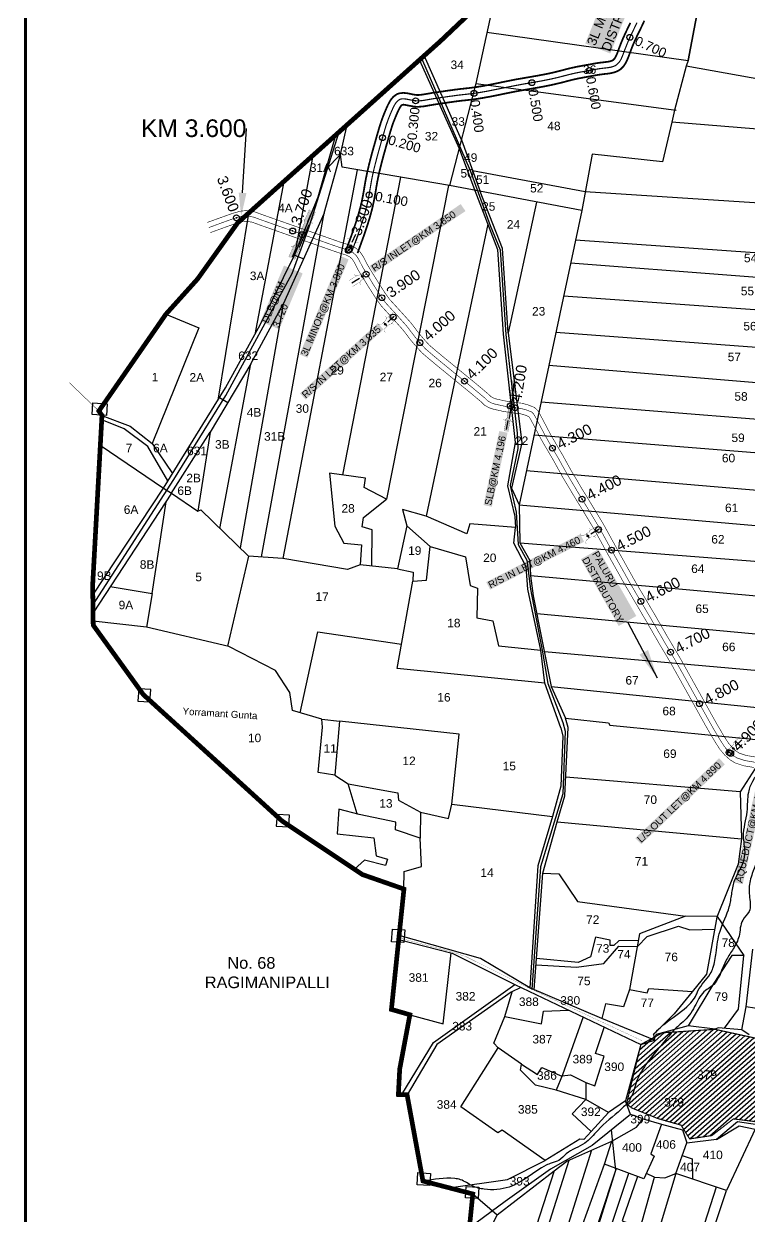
# Model space of a CAD drawing. Header units: millimetres. Extents: x 201998 to 206429, y 1598826 to 1606077.
# Drawn here: x 201998 to 203231, y 1603028 to 1605054 of the extents above; entities that cross this region are included whole.
import ezdxf
from ezdxf import colors
from ezdxf.entities.mleader import LeaderData, LeaderLine
from ezdxf.enums import TextEntityAlignment as Align
from ezdxf.math import Vec2, Vec3

# ---------------------------------------------------------------- set-up
doc = ezdxf.new("R2010")
doc.units = ezdxf.units.MM
doc.header["$PDMODE"] = 32
doc.header["$PDSIZE"] = 10
doc.linetypes.add('ACAD_ISO02W100', pattern=[15, 12, -3])
doc.linetypes.add('HIDDEN2', pattern=[0.1875, 0.125, -0.0625])
for name, color, linetype in [('CANAL1', 7, 'Continuous'), ('CHANAGE', 1, 'Continuous'), ('CSMark', 72, 'Continuous'), ('PLOTS', 7, 'Continuous'), ('PLOTS NO', 7, 'Continuous'), ('RE REMARKS', 7, 'Continuous'), ('ROADS', 1, 'Continuous'), ('STREAMS', 4, 'Continuous'), ('STRUCTURE', 5, 'Continuous'), ('TEXT', 1, 'Continuous'), ('text2', 7, 'Continuous'), ('VILLAGE BOUNDARY STONES', 1, 'Continuous'), ('VILLAGE BOUNDRY', 5, 'Continuous'), ('VILLAGE STONES', 240, 'Continuous')]:
    doc.layers.add(name, color=color, linetype=linetype)
doc.styles.add('FONT1', font='Arial')
doc.styles.get("Standard").update_dxf_attribs({"font": 'arial.ttf'})
doc.dimstyles.get("Standard").update_dxf_attribs({"dimtxt": 0.18, "dimasz": 0.18, "dimexe": 0.18, "dimexo": 0.0625, "dimgap": 0.09, "dimtad": 0, "dimtih": 1, "dimtoh": 1, "dimdec": 4, "dimzin": 0, "dimdsep": 46, "dimtxsty": 'Standard', "dimcen": 0.09, "dimadec": 0, "dimazin": 0, "dimtfac": 1, "dimtdec": 4, "dimtofl": 0, "dimtmove": 0, "dimatfit": 3, "dimfxl": 1, "dimtolj": 1, "dimtzin": 0, "dimarcsym": 0})

# ---------------------------------------------------------------- blocks, each defined once
blk = doc.blocks.new('SLB')
at = {"layer": 'STRUCTURE'}
h = blk.add_hatch(dxfattribs=at)
h.set_pattern_fill('DOTS', color=6, scale=20, angle=320.3722, style=0)
h.set_pattern_definition([(320.372247934, (-159.4327, -72.9564), (1.2786241598, 0.5641323054), [0, -1.25])])
h.paths.add_polyline_path([(769699.5, 1706871.1), (769699.5, 1706861.1), (769729.1, 1706861.1), (769732.1, 1706863.1), (769792.1, 1706863.1), (769795.1, 1706861.1), (769824.7, 1706861.1), (769824.7, 1706871.1), (769795.1, 1706871.1), (769792.1, 1706869.1), (769732.1, 1706869.1), (769729.1, 1706871.1)])
at = {"layer": 'STRUCTURE', "color": 6, "const_width": 0.628}
for points in [[(769726.1, 1706877.1), (769726.1, 1706873.1), (769732.1, 1706869.1), (769792.1, 1706869.1), (769798.1, 1706873.1), (769798.1, 1706877.1)], [(769726.1, 1706855.1), (769726.1, 1706859.1), (769732.1, 1706863.1), (769792.1, 1706863.1), (769798.1, 1706859.1), (769798.1, 1706855.1)]]:
    blk.add_lwpolyline(points, dxfattribs=at)
at = {"layer": 'STRUCTURE', "color": 6, "linetype": 'ACAD_ISO02W100', "ltscale": 0.5, "const_width": 0.5}
for points in [[(769699.5, 1706871.1), (769729.1, 1706871.1)], [(769699.5, 1706861.1), (769729.1, 1706861.1)], [(769795.1, 1706871.1), (769824.7, 1706871.1)], [(769795.1, 1706861.1), (769824.7, 1706861.1)]]:
    blk.add_lwpolyline(points, dxfattribs=at)
at = {"layer": 'STRUCTURE', "color": 6}
blk.add_lwpolyline([(769732.1, 1706863.1), (769792.1, 1706863.1)], dxfattribs=at)
blk.add_lwpolyline([(769732.1, 1706863.1), (769792.1, 1706863.1)], dxfattribs=at)
at = {"layer": 'STRUCTURE', "color": 0}
blk.add_circle((769762.1, 1706866.1), 1.24, dxfattribs=at)
for points in [[(769703.8, 1706866), (769726.7, 1706866)], [(769818.6, 1706865.8), (769795.7, 1706865.8)]]:
    blk.add_leader(points, dimstyle='Standard', override={"dimasz": 10, "dimgap": 0.09, "dimtad": 0}, dxfattribs=at)
blk = doc.blocks.new('OT')
at = {"layer": 'STRUCTURE', "color": 190}
for points, const_width in [([(769751.4, 1706595.8), (769729.4, 1706595.8)], 0.5), ([(769775.2, 1706601.8), (769775.2, 1706597.8), (769769.2, 1706593.8), (769761.8, 1706593.8), (769754.4, 1706593.8), (769748.4, 1706597.8), (769748.4, 1706601.8)], 0.5), ([(769761.8, 1706593.8), (769761.8, 1706581)], 2.5), ([(769751.4, 1706579), (769729.4, 1706579)], 0.5), ([(769748.4, 1706573), (769748.4, 1706577), (769754.4, 1706581), (769761.8, 1706581), (769761.8, 1706581), (769761.8, 1706581), (769769.2, 1706581), (769775.2, 1706577), (769775.2, 1706573)], 0.5)]:
    blk.add_lwpolyline(points, dxfattribs=dict(at, const_width=const_width))
at = {"layer": 'STRUCTURE', "color": 0}
blk.add_circle((769761.8, 1706587.4), 1.87, dxfattribs=at)
blk.add_leader([(769732.6, 1706587.4), (769753.8, 1706587.4)], dimstyle='Standard', override={"dimasz": 10, "dimgap": 0.09, "dimtad": 0}, dxfattribs=at)
blk = doc.blocks.new('DLB')
at = {"layer": 'STRUCTURE'}
h = blk.add_hatch(dxfattribs=at)
h.set_pattern_fill('DOTS', color=6, scale=20, angle=320.3722, style=0)
h.set_pattern_definition([(320.372247934, (0, 0), (1.2786241598, 0.5641323054), [0, -1.25])])
h.paths.add_polyline_path([(769699.5, 1706950), (769699.5, 1706934), (769729.1, 1706934), (769732.1, 1706936), (769792.1, 1706936), (769795.1, 1706934), (769824.7, 1706934), (769824.7, 1706950), (769795.1, 1706950), (769792.1, 1706948), (769732.1, 1706948), (769729.1, 1706950)])
at = {"layer": 'STRUCTURE', "color": 6, "linetype": 'ACAD_ISO02W100', "ltscale": 0.5, "const_width": 0.5}
for points in [[(769699.5, 1706950), (769729.1, 1706950)], [(769699.5, 1706934), (769729.1, 1706934)], [(769795.1, 1706950), (769824.7, 1706950)], [(769795.1, 1706934), (769824.7, 1706934)]]:
    blk.add_lwpolyline(points, dxfattribs=at)
at = {"layer": 'STRUCTURE', "color": 6, "const_width": 0.628}
for points in [[(769726.1, 1706956), (769726.1, 1706952), (769732.1, 1706948), (769792.1, 1706948), (769798.1, 1706952), (769798.1, 1706956)], [(769726.1, 1706928), (769726.1, 1706932), (769732.1, 1706936), (769792.1, 1706936), (769798.1, 1706932), (769798.1, 1706928)], [(769732.1, 1706942), (769792.1, 1706942)]]:
    blk.add_lwpolyline(points, dxfattribs=at)
at = {"layer": 'STRUCTURE', "color": 6}
blk.add_lwpolyline([(769732.1, 1706936), (769792.1, 1706936)], dxfattribs=at)
blk.add_lwpolyline([(769732.1, 1706936), (769792.1, 1706936)], dxfattribs=at)
at = {"layer": 'STRUCTURE', "color": 0}
blk.add_circle((769762.1, 1706942), 1.8, dxfattribs=at)
for points in [[(769703.8, 1706942), (769726.7, 1706942)], [(769818.6, 1706942), (769795.7, 1706942)]]:
    blk.add_leader(points, dimstyle='Standard', override={"dimasz": 10, "dimgap": 0.09, "dimtad": 0}, dxfattribs=at)

msp = doc.modelspace()

# ---------------------------------------------------------------- hatches: boundary and pattern name
at = {"layer": 'ROADS'}
h = msp.add_hatch(dxfattribs=at)
h.set_pattern_fill('ANSI31', color=40, scale=1.9816, angle=-3.6104)
h.set_pattern_definition([(41.38964, (193844.571, 1595630.348), (-4.159843, 4.7201356), [])])
h.paths.add_polyline_path([(203022.5, 1603218.6), (203047, 1603319.9), (203083.7, 1603339.6), (203172.9, 1603345.5), (203284.1, 1603321.3), (203399.1, 1603319.9), (203386.6, 1603225.5), (203378.8, 1603150.1), (203275.8, 1603184.3), (203204.2, 1603193.3), (203167.6, 1603165), (203129.8, 1603159.3), (203115.1, 1603182.7), (203075.6, 1603193.9), (203031.8, 1603211.7)])

# ---------------------------------------------------------------- linework, layer by layer
at = {"color": 5, "const_width": 5.6}
msp.add_lwpolyline([(202000.9, 1605698.7), (206425.5, 1605698.7), (206425.5, 1598829.6), (202000.9, 1598829.6)], close=True, dxfattribs=at)
at = {"layer": 'CANAL1', "color": 200, "linetype": 'ByBlock', "ltscale": 40, "const_width": 3}
for points in [[(202546.5, 1604671.5), (202547.9, 1604675.3), (202549.3, 1604679.2), (202550.7, 1604683), (202552.1, 1604686.9), (202553.5, 1604690.7), (202555, 1604694.8), (202556.2, 1604698.4), (202557.6, 1604702.2), (202558.9, 1604706.1), (202560.2, 1604709.9), (202561.5, 1604713.7), (202562.8, 1604717.6), (202564, 1604721.4), (202565.2, 1604725.2), (202566.4, 1604729.1), (202567.5, 1604732.9), (202568.6, 1604736.7), (202569.9, 1604741.6), (202570.6, 1604744.4), (202571.5, 1604748.3), (202572.4, 1604752.2), (202573.2, 1604756.1), (202574, 1604760), (202575, 1604765.3), (202575.5, 1604767.8), (202576.2, 1604771.8), (202576.8, 1604775.9), (202577.5, 1604779.9), (202578.2, 1604784), (202579.3, 1604789.9), (202579.7, 1604792.3), (202580.6, 1604796.4), (202581.4, 1604800.5), (202582.3, 1604804.6), (202583.3, 1604808.7), (202584.3, 1604812.8), (202584.8, 1604814.9), (202586.3, 1604820.8), (202587.3, 1604824.9), (202588.4, 1604828.9), (202589.4, 1604832.9), (202590.5, 1604836.9), (202591.2, 1604839.3), (202592.7, 1604844.8), (202593.9, 1604848.8), (202595, 1604852.7), (202596.1, 1604856.7), (202597.2, 1604860.6), (202598, 1604863.5), (202599.5, 1604868.6), (202600.7, 1604872.6), (202601.8, 1604876.6), (202603.1, 1604880.6), (202604.3, 1604884.6), (202605.4, 1604887.9), (202607, 1604892.5), (202608.5, 1604896.4), (202610, 1604900.3), (202611.6, 1604904.3), (202613.3, 1604908.3), (202614.9, 1604912), (202617.1, 1604916.8), (202619.5, 1604921.4), (202622.4, 1604926), (202626.3, 1604930.6), (202632.7, 1604935.1), (202637.5, 1604936.5), (202643.2, 1604937), (202648.6, 1604936.6), (202653.5, 1604935.7), (202657.8, 1604934.7), (202663.4, 1604933.7), (202665.1, 1604933.5), (202668.5, 1604933.4), (202671.9, 1604933.6), (202675.4, 1604934.1), (202679.2, 1604934.7), (202683.1, 1604935.4), (202685.2, 1604935.7), (202691.3, 1604936.8), (202695.4, 1604937.4), (202699.6, 1604938), (202703.7, 1604938.6), (202707.7, 1604939.2), (202710.2, 1604939.5), (202715.8, 1604940.4), (202719.9, 1604941), (202724, 1604941.5), (202728.1, 1604942.1), (202732.2, 1604942.7), (202735.1, 1604943), (202740.5, 1604943.7), (202744.6, 1604944.1), (202748.7, 1604944.6), (202752.8, 1604945), (202756.8, 1604945.5), (202759.9, 1604945.9), (202764.7, 1604946.5), (202768.6, 1604947.1), (202772.6, 1604947.8), (202776.5, 1604948.4), (202780.5, 1604949.1), (202784, 1604949.8), (202788.5, 1604950.6), (202792.4, 1604951.4), (202796.4, 1604952.2), (202800.4, 1604953), (202804.4, 1604953.8), (202808.3, 1604954.6), (202812.5, 1604955.5), (202816.5, 1604956.3), (202820.5, 1604957.1), (202824.6, 1604957.9), (202828.7, 1604958.7), (202833, 1604959.6), (202836.8, 1604960.3), (202840.9, 1604961), (202845, 1604961.7), (202849, 1604962.4), (202853.1, 1604963.1), (202857.8, 1604963.9), (202861.2, 1604964.5), (202865.2, 1604965.2), (202869.2, 1604965.9), (202873.2, 1604966.6), (202877.2, 1604967.4), (202882.2, 1604968.3), (202885.1, 1604968.9), (202889, 1604969.7), (202893, 1604970.5), (202896.9, 1604971.4), (202900.8, 1604972.3), (202906.1, 1604973.6), (202908.6, 1604974.3), (202912.5, 1604975.3), (202916.5, 1604976.3), (202920.5, 1604977.4), (202924.6, 1604978.4), (202930.5, 1604979.8), (202932.9, 1604980.3), (202937, 1604981.2), (202941.2, 1604982), (202945.3, 1604982.7), (202949.3, 1604983.5), (202953.4, 1604984.2), (202955.5, 1604984.6), (202961.3, 1604985.6), (202965.3, 1604986.4), (202969.4, 1604987.1), (202973.6, 1604987.8), (202977.9, 1604988.4), (202980.8, 1604988.7), (202986.6, 1604989.4), (202990.5, 1604989.9), (202994, 1604990.5), (202996.8, 1604991.4), (202999, 1604992.3), (202999.7, 1604992.8), (203001.9, 1604995), (203003.3, 1604997.1), (203004.8, 1604999.9), (203006.3, 1605003.3), (203007.8, 1605007.1), (203008.6, 1605009.6), (203010.7, 1605015.1), (203012.2, 1605019.1), (203013.8, 1605023), (203015.4, 1605026.8), (203017, 1605030.7), (203018.2, 1605033.3), (203020.5, 1605038.3), (203022.3, 1605042.1), (203024.1, 1605045.8), (203025.9, 1605049.6), (203027.7, 1605053.2), (203029.1, 1605056.1)], [(202565.3, 1604664.6), (202566.7, 1604668.5), (202568.1, 1604672.3), (202569.5, 1604676.2), (202570.9, 1604680), (202572.3, 1604683.9), (202573.8, 1604688.1), (202575.1, 1604691.7), (202576.5, 1604695.6), (202577.8, 1604699.5), (202579.2, 1604703.5), (202580.5, 1604707.4), (202581.8, 1604711.4), (202583.1, 1604715.4), (202584.3, 1604719.4), (202585.6, 1604723.4), (202586.7, 1604727.4), (202587.9, 1604731.5), (202589.2, 1604736.6), (202590, 1604739.6), (202591, 1604743.7), (202591.9, 1604747.9), (202592.8, 1604752), (202593.7, 1604756.1), (202594.7, 1604761.7), (202595.2, 1604764.4), (202595.9, 1604768.5), (202596.6, 1604772.6), (202597.2, 1604776.6), (202597.9, 1604780.6), (202598.9, 1604786.3), (202599.4, 1604788.4), (202600.1, 1604792.4), (202601, 1604796.3), (202601.8, 1604800.2), (202602.8, 1604804.1), (202603.7, 1604808), (202604.2, 1604810.1), (202605.7, 1604815.9), (202606.7, 1604819.8), (202607.7, 1604823.7), (202608.8, 1604827.7), (202609.8, 1604831.6), (202610.5, 1604834), (202612, 1604839.4), (202613.1, 1604843.3), (202614.2, 1604847.3), (202615.3, 1604851.2), (202616.5, 1604855.1), (202617.3, 1604858), (202618.7, 1604863.1), (202619.9, 1604867), (202621, 1604870.9), (202622.2, 1604874.7), (202623.4, 1604878.5), (202624.3, 1604881.4), (202625.8, 1604885.8), (202627.2, 1604889.3), (202628.6, 1604892.9), (202630.1, 1604896.6), (202631.7, 1604900.3), (202633.2, 1604903.8), (202635.1, 1604908), (202636.9, 1604911.4), (202638.6, 1604914.1), (202639.9, 1604915.7), (202641.5, 1604916.8), (202643.2, 1604917), (202645.9, 1604916.7), (202649.5, 1604916), (202653.9, 1604915.1), (202660.6, 1604913.9), (202663.9, 1604913.5), (202668.8, 1604913.4), (202673.6, 1604913.7), (202678.2, 1604914.2), (202682.5, 1604914.9), (202686.6, 1604915.7), (202688.6, 1604916), (202694.5, 1604917), (202698.4, 1604917.6), (202702.5, 1604918.2), (202706.5, 1604918.8), (202710.6, 1604919.4), (202713, 1604919.7), (202718.7, 1604920.6), (202722.8, 1604921.2), (202726.8, 1604921.7), (202730.8, 1604922.3), (202734.8, 1604922.8), (202737.6, 1604923.2), (202742.8, 1604923.8), (202746.8, 1604924.2), (202750.9, 1604924.7), (202755, 1604925.1), (202759.2, 1604925.6), (202762.5, 1604926), (202767.5, 1604926.7), (202771.7, 1604927.4), (202775.8, 1604928), (202780, 1604928.7), (202784.1, 1604929.5), (202787.7, 1604930.1), (202792.3, 1604931), (202796.3, 1604931.8), (202800.4, 1604932.6), (202804.4, 1604933.4), (202808.5, 1604934.2), (202812.4, 1604935.1), (202816.5, 1604935.9), (202820.5, 1604936.7), (202824.5, 1604937.5), (202828.5, 1604938.3), (202832.5, 1604939.1), (202836.7, 1604939.9), (202840.4, 1604940.6), (202844.4, 1604941.3), (202848.4, 1604942), (202852.4, 1604942.7), (202856.5, 1604943.4), (202861.2, 1604944.2), (202864.6, 1604944.8), (202868.6, 1604945.5), (202872.7, 1604946.2), (202876.8, 1604946.9), (202880.9, 1604947.7), (202886, 1604948.7), (202889.1, 1604949.3), (202893.2, 1604950.1), (202897.3, 1604951), (202901.3, 1604951.9), (202905.4, 1604952.9), (202910.9, 1604954.2), (202913.6, 1604954.9), (202917.6, 1604955.9), (202921.5, 1604957), (202925.5, 1604958), (202929.3, 1604959), (202935, 1604960.3), (202937, 1604960.7), (202941, 1604961.6), (202944.9, 1604962.3), (202948.9, 1604963.1), (202952.9, 1604963.8), (202956.9, 1604964.5), (202959.1, 1604964.9), (202964.9, 1604966), (202968.8, 1604966.7), (202972.7, 1604967.4), (202976.6, 1604968), (202980.6, 1604968.5), (202983.1, 1604968.9), (202989, 1604969.5), (202993.7, 1604970.1), (202998.6, 1604971.1), (203003.6, 1604972.5), (203008.6, 1604974.7), (203012.3, 1604977.1), (203017.3, 1604982.1), (203020.5, 1604986.7), (203022.9, 1604991.3), (203024.8, 1604995.8), (203026.5, 1605000.1), (203027.4, 1605002.6), (203029.4, 1605008), (203030.9, 1605011.8), (203032.3, 1605015.5), (203033.8, 1605019.1), (203035.3, 1605022.7), (203036.4, 1605025.1), (203038.6, 1605029.8), (203040.3, 1605033.5), (203042.1, 1605037.1), (203043.9, 1605040.8), (203045.7, 1605044.5), (203047.1, 1605047.5), (203049.3, 1605052), (203051, 1605055.8), (203052.8, 1605059.6)]]:
    msp.add_lwpolyline(points, dxfattribs=at)
at = {"layer": 'CANAL1', "color": 1, "linetype": 'HIDDEN2', "ltscale": 15, "const_width": 2}
msp.add_lwpolyline([(202555.9, 1604668.1), (202557.3, 1604671.9), (202558.7, 1604675.8), (202560.1, 1604679.6), (202561.5, 1604683.5), (202562.9, 1604687.3), (202564.4, 1604691.4), (202565.7, 1604695), (202567, 1604698.9), (202568.4, 1604702.8), (202569.7, 1604706.7), (202571, 1604710.6), (202572.3, 1604714.5), (202573.6, 1604718.4), (202574.8, 1604722.3), (202576, 1604726.2), (202577.1, 1604730.2), (202578.2, 1604734.1), (202579.5, 1604739.1), (202580.3, 1604742), (202581.2, 1604746), (202582.2, 1604750), (202583, 1604754), (202583.8, 1604758.1), (202584.9, 1604763.5), (202585.3, 1604766.1), (202586, 1604770.2), (202586.7, 1604774.2), (202587.4, 1604778.3), (202588.1, 1604782.3), (202589.1, 1604788.1), (202589.5, 1604790.4), (202590.4, 1604794.4), (202591.2, 1604798.4), (202592.1, 1604802.4), (202593, 1604806.4), (202594, 1604810.4), (202594.5, 1604812.5), (202596, 1604818.4), (202597, 1604822.3), (202598, 1604826.3), (202599.1, 1604830.3), (202600.2, 1604834.2), (202600.8, 1604836.7), (202602.4, 1604842.1), (202603.5, 1604846.1), (202604.6, 1604850), (202605.7, 1604853.9), (202606.9, 1604857.9), (202607.7, 1604860.7), (202609.1, 1604865.8), (202610.3, 1604869.8), (202611.4, 1604873.8), (202612.6, 1604877.7), (202613.8, 1604881.6), (202614.9, 1604884.7), (202616.4, 1604889.1), (202617.8, 1604892.9), (202619.3, 1604896.6), (202620.8, 1604900.4), (202622.5, 1604904.3), (202624.1, 1604907.9), (202626.1, 1604912.4), (202628.2, 1604916.4), (202630.5, 1604920), (202633.1, 1604923.1), (202637.2, 1604926), (202639.4, 1604926.7), (202643.2, 1604927), (202647.2, 1604926.6), (202651.5, 1604925.8), (202655.8, 1604924.9), (202662, 1604923.8), (202664.5, 1604923.5), (202668.7, 1604923.4), (202672.8, 1604923.7), (202676.8, 1604924.1), (202680.8, 1604924.8), (202684.8, 1604925.5), (202686.9, 1604925.9), (202692.9, 1604926.9), (202696.9, 1604927.5), (202701, 1604928.1), (202705.1, 1604928.7), (202709.1, 1604929.3), (202711.6, 1604929.6), (202717.3, 1604930.5), (202721.3, 1604931.1), (202725.4, 1604931.6), (202729.5, 1604932.2), (202733.5, 1604932.7), (202736.4, 1604933.1), (202741.7, 1604933.7), (202745.7, 1604934.2), (202749.8, 1604934.6), (202753.9, 1604935.1), (202758, 1604935.6), (202761.2, 1604936), (202766.1, 1604936.6), (202770.2, 1604937.2), (202774.2, 1604937.9), (202778.3, 1604938.6), (202782.3, 1604939.3), (202785.8, 1604939.9), (202790.4, 1604940.8), (202794.4, 1604941.6), (202798.4, 1604942.4), (202802.4, 1604943.2), (202806.4, 1604944), (202810.4, 1604944.9), (202814.5, 1604945.7), (202818.5, 1604946.5), (202822.5, 1604947.3), (202826.5, 1604948.1), (202830.6, 1604948.9), (202834.9, 1604949.7), (202838.6, 1604950.4), (202842.7, 1604951.2), (202846.7, 1604951.9), (202850.7, 1604952.6), (202854.8, 1604953.3), (202859.5, 1604954.1), (202862.9, 1604954.6), (202866.9, 1604955.3), (202871, 1604956.1), (202875, 1604956.8), (202879, 1604957.5), (202884.1, 1604958.5), (202887.1, 1604959.1), (202891.1, 1604959.9), (202895.1, 1604960.8), (202899.1, 1604961.7), (202903.1, 1604962.6), (202908.5, 1604963.9), (202911.1, 1604964.6), (202915, 1604965.6), (202919, 1604966.6), (202923, 1604967.7), (202927, 1604968.7), (202932.7, 1604970), (202935, 1604970.5), (202939, 1604971.4), (202943, 1604972.1), (202947.1, 1604972.9), (202951.1, 1604973.6), (202955.1, 1604974.3), (202957.3, 1604974.7), (202963.1, 1604975.8), (202967.1, 1604976.5), (202971.1, 1604977.2), (202975.1, 1604977.9), (202979.3, 1604978.5), (202981.9, 1604978.8), (202987.8, 1604979.5), (202992.1, 1604980), (202996.3, 1604980.8), (203000.2, 1604981.9), (203003.8, 1604983.5), (203006, 1604985), (203009.6, 1604988.6), (203011.9, 1604991.9), (203013.8, 1604995.6), (203015.5, 1604999.6), (203017.1, 1605003.6), (203018, 1605006.1), (203020.1, 1605011.6), (203021.6, 1605015.4), (203023.1, 1605019.2), (203024.6, 1605023), (203026.2, 1605026.7), (203027.3, 1605029.2), (203029.5, 1605034.1), (203031.3, 1605037.8), (203033.1, 1605041.5), (203034.9, 1605045.2), (203036.7, 1605048.9), (203038.1, 1605051.8), (203040.2, 1605056.3)], dxfattribs=at)
at = {"layer": 'CANAL1', "color": 200, "const_width": 1}
for points in [[(202309.9, 1604716.8), (202332.9, 1604725.1), (202352.5, 1604732.1), (202365.8, 1604735.9), (202376.2, 1604737), (202390.5, 1604734.8), (202405.8, 1604729.2), (202485.6, 1604701.1), (202539, 1604682.3), (202551.5, 1604678.6), (202561.9, 1604673.5), (202569.5, 1604667), (202575.2, 1604658.5), (202581.4, 1604646.2), (202584.9, 1604640.3), (202599.2, 1604617), (202611.9, 1604597.1), (202619.8, 1604586.1), (202637.2, 1604567.1), (202655.8, 1604546.5), (202670.2, 1604527.7), (202679.4, 1604516.9), (202687.4, 1604508.2), (202696.5, 1604500.4), (202709.7, 1604489.4), (202765.8, 1604443.5), (202787.2, 1604425.5), (202792.1, 1604420.7), (202795.7, 1604418.7), (202800.6, 1604416.9), (202815.9, 1604413.5), (202834.1, 1604410.7), (202844.8, 1604409.6), (202855.5, 1604406.6), (202865.9, 1604402.5), (202871.3, 1604397.5), (202875, 1604391.4), (202885.1, 1604372.4), (202893, 1604357.2), (202902, 1604341.7), (202914.1, 1604321.1), (202927.7, 1604296.4), (202946.1, 1604265.2), (202961.5, 1604240.1), (202983.6, 1604203.4), (203004.1, 1604166), (203036.3, 1604108.3), (203070.1, 1604051), (203093.7, 1604009.9), (203113.9, 1603975.9), (203141.2, 1603926.9), (203174.2, 1603867.6), (203187.6, 1603844.6), (203195.7, 1603832.1), (203202, 1603824.6), (203209.3, 1603818), (203214.4, 1603814.8), (203226, 1603810.9), (203242.5, 1603808.2)], [(202315.1, 1604699.5), (202339, 1604708.2), (202358, 1604715), (202369.1, 1604718.2), (202375.7, 1604718.8), (202386.1, 1604717.3), (202399.8, 1604712.3), (202479.6, 1604684.1), (202533.4, 1604665.2), (202544.9, 1604661.8), (202552, 1604658.3), (202556, 1604654.9), (202559.6, 1604649.4), (202565.6, 1604637.5), (202569.5, 1604631), (202584, 1604607.4), (202597, 1604586.9), (202605.9, 1604574.7), (202623.9, 1604555), (202641.9, 1604535), (202656.2, 1604516.3), (202665.9, 1604505), (202674.9, 1604495.2), (202684.9, 1604486.6), (202698.2, 1604475.5), (202754.3, 1604429.6), (202775.1, 1604412.2), (202781.1, 1604406.2), (202788.2, 1604402.2), (202795.6, 1604399.6), (202812.6, 1604395.8), (202831.9, 1604392.8), (202841.4, 1604391.9), (202849.8, 1604389.5), (202856.1, 1604387), (202857.2, 1604386), (202859.4, 1604382.5), (202869.1, 1604364), (202877.3, 1604348.5), (202886.4, 1604332.7), (202898.5, 1604312.2), (202912, 1604287.5), (202930.7, 1604255.9), (202946.1, 1604230.8), (202968, 1604194.4), (202988.3, 1604157.3), (203020.7, 1604099.4), (203054.5, 1604041.9), (203078.2, 1604000.8), (203098.3, 1603966.9), (203125.5, 1603918.1), (203158.6, 1603858.6), (203172.3, 1603835.2), (203181.2, 1603821.4), (203189, 1603812.1), (203198.4, 1603803.6), (203206.7, 1603798.4), (203221.7, 1603793.4), (203238.9, 1603790.6)]]:
    msp.add_lwpolyline(points, dxfattribs=at)
at = {"layer": 'CANAL1', "color": 1, "linetype": 'HIDDEN2', "ltscale": 4, "const_width": 1}
msp.add_lwpolyline([(202312.5, 1604708.1), (202336, 1604716.7), (202355.2, 1604723.6), (202367.5, 1604727.1), (202375.9, 1604727.9), (202388.3, 1604726), (202402.8, 1604720.7), (202482.6, 1604692.6), (202536.2, 1604673.8), (202548.2, 1604670.2), (202557, 1604665.9), (202562.7, 1604661), (202567.4, 1604654), (202573.5, 1604641.9), (202577.2, 1604635.6), (202591.6, 1604612.2), (202604.5, 1604592), (202612.9, 1604580.4), (202630.6, 1604561.1), (202648.8, 1604540.8), (202663.2, 1604522), (202672.6, 1604511), (202681.1, 1604501.7), (202690.7, 1604493.5), (202703.9, 1604482.4), (202760, 1604436.5), (202781.1, 1604418.9), (202786.6, 1604413.5), (202791.9, 1604410.4), (202798.1, 1604408.3), (202814.2, 1604404.7), (202833, 1604401.8), (202843.1, 1604400.7), (202852.7, 1604398), (202861, 1604394.8), (202864.3, 1604391.7), (202867.2, 1604386.9), (202877.1, 1604368.2), (202885.2, 1604352.9), (202894.2, 1604337.2), (202906.3, 1604316.6), (202919.9, 1604292), (202938.4, 1604260.6), (202953.8, 1604235.4), (202975.8, 1604198.9), (202996.2, 1604161.6), (203028.5, 1604103.8), (203062.3, 1604046.4), (203086, 1604005.4), (203106.1, 1603971.4), (203133.4, 1603922.5), (203166.4, 1603863.1), (203180, 1603839.9), (203188.5, 1603826.7), (203195.5, 1603818.3), (203203.9, 1603810.8), (203210.5, 1603806.6), (203223.9, 1603802.2), (203240.7, 1603799.4)], dxfattribs=at)
at = {"layer": 'CSMark'}
for p in [(203028.3, 1605031.4), (202959.3, 1604975.1), (202861.6, 1604954.4), (202664.1, 1604923.6), (202763.2, 1604936.2), (202607.7, 1604860.9), (202584.9, 1604763.6)]:
    msp.add_point(p, dxfattribs=at)
at = {"layer": 'PLOTS'}
for points in [[(203325.3, 1605155.2), (203278.4, 1604954.7), (203124.1, 1604982.5)], [(203156, 1605145.2), (203127.1, 1604992), (203156, 1605145.2)], [(202801.3, 1605115), (202766.4, 1604953.1), (202721.8, 1604779.4), (202539.2, 1604810.9), (202536.4, 1604832.3), (202547.7, 1604882.9)], [(202785.2, 1605040.4), (203127.1, 1604992)], [(202670.5, 1604992.9), (202738, 1604842.4)], [(202741.8, 1604857), (202678.8, 1605000.4)], [(203127.1, 1604992), (203124.1, 1604982.5), (203104, 1604907.8), (203099.7, 1604887.3), (203083.6, 1604819.8), (202964.3, 1604832.6), (202946.4, 1604737), (202721.8, 1604779.4)], [(202766.4, 1604953.1), (203106.9, 1604907.4)], [(202952.4, 1604769.2), (203484.4, 1604734.7), (203501.9, 1604854.4), (203099.7, 1604887.3)], [(202235.5, 1604265.4), (202340.8, 1604435.7), (202400.3, 1604544.2), (202459.1, 1604663.5), (202498.5, 1604760.4), (202528.2, 1604865.4)], [(202741.8, 1604857), (202773.8, 1604769.6)], [(202402.2, 1604148.3), (202508.6, 1604732.6), (202536.4, 1604832.3)], [(202489.4, 1604830.6), (202458, 1604661.3)], [(202511.6, 1604806.6), (202536.4, 1604832.3)], [(202738, 1604842.4), (202764.4, 1604771.3)], [(202564.6, 1604806.5), (202438.3, 1604145.7)], [(202440.3, 1604786.6), (202390.7, 1604526.6)], [(202540.3, 1604287.7), (202639, 1604793.6)], [(202760.8, 1604805.1), (202952.4, 1604769.2)], [(202719.7, 1604779.7), (202614.3, 1604246.8), (202576.4, 1604266.5), (202579.1, 1604282.2), (202517.5, 1604290.9), (202526.6, 1604200.8), (202541.9, 1604171.8), (202571.8, 1604168.7), (202569.9, 1604134.8)], [(202764.4, 1604771.3), (202803.3, 1604670.7), (202812.8, 1604526.8), (202833.4, 1604342.8), (202820.4, 1604269.4), (202832.6, 1604216.8), (202833.8, 1604198.1)], [(202821.1, 1604529.3), (202811.5, 1604672.7), (202773.8, 1604769.6)], [(202869.3, 1604751.5), (202821.1, 1604529.4), (202844.4, 1604342.5), (202827, 1604265.5), (202840, 1604237.1)], [(202379.7, 1604732.3), (202327.9, 1604414.8)], [(202508.6, 1604732.6), (202439, 1604577.7), (202365.8, 1604163.6)], [(202946.4, 1604737), (202840, 1604237.1), (202841.4, 1604172.5), (202858.1, 1604142.4), (202859.1, 1604116.4), (202864, 1604082.5), (202894.6, 1603928), (202918.7, 1603874.2)], [(202786.6, 1604713.7), (202681.9, 1604217.9)], [(203489.4, 1604647.8), (202935.7, 1604686.9)], [(202458, 1604661.3), (202473.8, 1604655.1)], [(202927.5, 1604648.3), (203488.1, 1604605.4)], [(203494.2, 1604549.9), (202915.4, 1604591.5)], [(202331.5, 1604196.9), (202383.7, 1604476.7), (202439, 1604577.7)], [(202239.4, 1604560.7), (202295.7, 1604537.5), (202216, 1604341.3), (202250.8, 1604290.3)], [(202902.5, 1604530.6), (203485.7, 1604487), (203490.9, 1604514)], [(202383.7, 1604476.7), (202314.9, 1604360.6), (202293.8, 1604226.4)], [(202890.4, 1604474.1), (203474.2, 1604425.3)], [(202330.5, 1604419.1), (202344.6, 1604410.7)], [(203458.9, 1604364.8), (202877.1, 1604411.5)], [(202243, 1604277.5), (202209.1, 1604336.1), (202168.7, 1604366.1), (202130.4, 1604381.1)], [(202130.9, 1604389), (202178.7, 1604370.6), (202216, 1604341.3)], [(202248.8, 1604255.9), (202314.9, 1604360.6)], [(202865.2, 1604355.6), (203438.9, 1604309.7)], [(202128.1, 1604338.3), (202235.5, 1604265.4), (202249.3, 1604256.7), (202293.8, 1604226.4), (202299.2, 1604228.3), (202379.9, 1604149.9)], [(203417.7, 1604246.3), (202852.2, 1604294.4)], [(202115.4, 1604083.6), (202235.5, 1604265.4)], [(202249.3, 1604256.7), (202115.7, 1604053.3)], [(202216.3, 1604086.4), (202239.8, 1604242.2)], [(202589.4, 1604132.7), (202590, 1604194.6), (202572.9, 1604199.5), (202575.3, 1604215.2), (202614.3, 1604246.8)], [(202911.1, 1603857.9), (202883.9, 1603933.7), (202877, 1603989.9), (202854.5, 1604093.5), (202851.9, 1604131.4), (202831, 1604171.8), (202833.8, 1604198.1), (202756.2, 1604204.6), (202751.3, 1604187.8), (202681.9, 1604217.9), (202641.6, 1604229.1), (202649, 1604201.3), (202688.9, 1604166.1), (202748.9, 1604148.8), (202756.8, 1604099.8), (202769.3, 1604095.2), (202767.8, 1604045), (202795.2, 1604039.9), (202804.8, 1603997.3), (202877, 1603989.9)], [(202840, 1604237.1), (203403.8, 1604187.4)], [(202649, 1604201.3), (202633, 1604128.1), (202659.9, 1604122.2), (202659.1, 1604107.1)], [(202883.9, 1603933.7), (202632.6, 1603959), (202659.1, 1604107.1), (202682.8, 1604108.8), (202688.9, 1604166.1)], [(202841.4, 1604172.5), (203371.1, 1604130.8)], [(202633, 1604128.1), (202569.9, 1604134.8), (202548.4, 1604127.2), (202438.3, 1604145.7), (202379.9, 1604149.9), (202344.2, 1603996.8)], [(202145.1, 1604098), (202216.3, 1604086.4), (202206.8, 1604028.8)], [(203350.7, 1604072.1), (202859.1, 1604116.4)], [(202504.5, 1603872.6), (202454.7, 1603887.1), (202450.2, 1603917.8), (202425.9, 1603955.6), (202346.3, 1603996.3), (202206.8, 1604028.8), (202115.9, 1604039.3)], [(202870, 1604052), (203315.3, 1604011)], [(202467.9, 1603883.2), (202498, 1604020.8), (202639.9, 1603999.9)], [(203323.6, 1603947.7), (202882.9, 1603986.9)], [(202894.6, 1603928), (203294.3, 1603887.4)], [(202865.7, 1603412.9), (202880, 1603611.1), (202904.8, 1603698.1), (202917.8, 1603742.6), (202923.3, 1603858.7), (202918.7, 1603874.2), (202992, 1603866.6), (202994.4, 1603862.3), (203271.1, 1603835.3)], [(202526.6, 1603777.4), (202498.1, 1603782.2), (202505.6, 1603859), (202504.5, 1603872.6), (202534.6, 1603869.2)], [(202672.4, 1603714.8), (202720, 1603703.7), (202725.7, 1603728), (202738.2, 1603847.4), (202534.6, 1603869.2), (202526.6, 1603777.4), (202549.6, 1603762.9)], [(202911.1, 1603857.9), (202914.5, 1603843.6), (202911.1, 1603758.6), (202896.6, 1603707.2), (202872, 1603623.5), (202858.1, 1603416.1), (202774.2, 1603465.9), (202636, 1603504.8)], [(203271.7, 1603836.2), (203215.4, 1603749), (203218, 1603669.5), (203212.2, 1603626.1), (203175.8, 1603535.9), (203158.7, 1603439.2), (203134, 1603409.2), (203103.4, 1603371.9), (203068.1, 1603336.6), (203069.8, 1603327.3), (202980.3, 1603364), (202858.1, 1603416.1)], [(203215.4, 1603749), (202919.3, 1603774.1)], [(202564.6, 1603711.7), (202549.6, 1603762.9), (202633.6, 1603747.3), (202635, 1603734.8), (202672.4, 1603714.8), (202671.7, 1603670.5)], [(202644.2, 1603583.9), (202644.7, 1603613.9), (202674.3, 1603622.4), (202671.7, 1603670.5), (202629.6, 1603684.4), (202630.5, 1603697.7), (202568.1, 1603710.8), (202533.6, 1603719.5), (202530.7, 1603677.6), (202592.8, 1603670.8), (202596.8, 1603640.4), (202616.2, 1603634.6), (202613.1, 1603624.2), (202577.2, 1603633.2), (202560.1, 1603617.5)], [(202725.7, 1603728), (202896.6, 1603707.2)], [(202904.8, 1603698.1), (203218, 1603669.5)], [(202880, 1603611.1), (202907.7, 1603609.6), (202938.9, 1603562.5), (203122.7, 1603538), (203176.6, 1603538.1)], [(203122.7, 1603538), (203044.8, 1603507.9), (203027.5, 1603413.2), (203017.6, 1603383.5), (202986.7, 1603389), (202980.3, 1603364)], [(203176.3, 1603537.3), (203221.8, 1603471.1), (203201.4, 1603471.1), (203171, 1603424.2), (203127.4, 1603351.3)], [(203040.9, 1603486.2), (203057.5, 1603503.3), (203110.6, 1603521.1), (203130.1, 1603514.7), (203172.1, 1603515.5)], [(202635.3, 1603498), (202726.3, 1603474.8), (202832.5, 1603421.4), (203047, 1603319.9), (203069.8, 1603327.3)], [(203042.8, 1603496.7), (203009.6, 1603495.9), (203001, 1603487.7), (202994.8, 1603487.8), (202994.9, 1603497), (202969.9, 1603502), (202961.3, 1603468.9), (202940.5, 1603459.1), (202869.5, 1603465.9)], [(202654.3, 1603370.3), (202711.1, 1603354.9), (202724.4, 1603475.3)], [(202868.8, 1603455.2), (202937.3, 1603451.4), (202983.9, 1603457.6), (203009.5, 1603486.6), (203040.9, 1603486.2)], [(203188.8, 1603347.2), (203213.1, 1603380), (203221.8, 1603471.1)], [(203218.6, 1603344.5), (203225.9, 1603383.7), (203237.2, 1603481.6)], [(202640.7, 1603234.5), (202694.4, 1603323.3), (202832.5, 1603421.4)], [(202843.1, 1603416.4), (202826.5, 1603408.6), (202700.1, 1603319.7), (202649.5, 1603234.3)], [(202720.3, 1603076.3), (202820.3, 1603090.4), (202884.1, 1603122.5), (202811.4, 1603174.3), (202803.5, 1603169.7), (202741.1, 1603213.9), (202804.5, 1603313.8), (202796.7, 1603321.7), (202815.5, 1603367.1), (202828, 1603409.3)], [(203027.5, 1603413.2), (203057.5, 1603407.4), (203060.5, 1603414.9), (203134.6, 1603409.8)], [(202815.5, 1603367.1), (202878, 1603354.7), (202881.4, 1603376.6), (202923.9, 1603378.2)], [(203268, 1603328.5), (203268.6, 1603377.2), (203225.9, 1603383.7)], [(202948.6, 1603366.5), (202913.5, 1603267.9), (202902.7, 1603242), (202868, 1603250.5), (202842.1, 1603276.1), (202844.1, 1603286.4), (202804.5, 1603313.8)], [(202953.6, 1603254.9), (202968.9, 1603249.7), (202984.5, 1603299.7), (202969.6, 1603304.4), (202984.3, 1603348.6)], [(203231, 1603336), (203218.6, 1603344.5), (203178.4, 1603348.2), (203172.9, 1603345.5), (203127.4, 1603351.3), (203072.9, 1603336.7), (203069.2, 1603327.6)], [(203047, 1603319.9), (203020.5, 1603223.8), (202992.1, 1603203.9), (202953.5, 1603226.3)], [(203082, 1603184.5), (203117.6, 1603174.7), (203124.9, 1603152.8), (203175.7, 1603159), (203211, 1603188.7), (203278.9, 1603178.8), (203286.9, 1603249.9), (203283.9, 1603325.3)], [(202844.1, 1603286.4), (202871, 1603268.8), (202878.6, 1603280.4), (202912.8, 1603266.1)], [(202912.9, 1603266.3), (202927.1, 1603268.4), (202953.6, 1603254.9), (202953.5, 1603226.3), (202902.7, 1603242)], [(202992.1, 1603203.9), (202962.2, 1603171.9), (202930.3, 1603201.8), (202953.5, 1603226.3)], [(202761.2, 1603065.7), (202802.8, 1603030.2), (202899.5, 1603104.8), (202921.3, 1603121.6), (202997.4, 1603155.7), (203039.3, 1603179), (203050.9, 1603193.2), (203029.1, 1603200.9), (203020.5, 1603223.8)], [(203050.9, 1603193.2), (203082, 1603184.5), (203064, 1603134.1), (203069.5, 1603130), (203051.9, 1603091.2), (202985.2, 1603116.5), (202997.4, 1603155.7)], [(202962.2, 1603171.9), (202950.2, 1603158.3), (202942.9, 1603158.6), (202884.1, 1603122.5)], [(203175.2, 1603158.5), (203213.7, 1603181.3), (203241.3, 1603176), (203192.3, 1603071.4), (203106.1, 1603100.2)], [(203070, 1603094.2), (203087.8, 1603092.9), (203106.1, 1603100.2), (203124.9, 1603152.8)], [(202962.8, 1603140.2), (202874.4, 1602858.3)], [(203117.1, 1603130.9), (203134, 1603125.2), (203134.8, 1603093), (203134.4, 1603090.7)], [(202899.5, 1603104.8), (202826.3, 1602878.8)], [(202845.3, 1602870.8), (202925.3, 1603123.4)], [(202889.6, 1602851), (202985.2, 1603116.5)], [(203004.8, 1603109.1), (202915.2, 1602838.7)], [(202935.5, 1602828.9), (203026.7, 1603100.8)], [(203040.9, 1603095.4), (203015.3, 1603020.1), (203021.4, 1603018), (202944.5, 1602803.3)], [(203039.5, 1602430.9), (203092.1, 1602721.8), (202987.4, 1602735.1), (202950.5, 1602763.2), (202988.9, 1602843), (203022.9, 1602936.8), (203049.9, 1603021), (203070, 1603094.2), (203056.1, 1603100.5)], [(203106.1, 1603100.2), (203067.3, 1602970.6), (203056.6, 1602973.2), (203042.1, 1602933.5), (203023, 1602936.9)], [(203175, 1603077.2), (203090.6, 1602814.6), (202988.9, 1602843)], [(203090.6, 1602814.6), (203113.7, 1602807.6), (203139.8, 1602914), (203192.3, 1603071.4)], [(202746, 1602914), (202802.8, 1603030.2)]]:
    msp.add_lwpolyline(points, dxfattribs=at)
at = {"layer": 'ROADS'}
for points in [[(202673.8, 1604995.9), (202756.7, 1604805), (202790.6, 1604711.8), (202807.8, 1604670.3), (202817.4, 1604526.5), (202836.6, 1604358.8), (202837.9, 1604332.7), (202824.5, 1604269.6), (202834.9, 1604224.4), (202838.2, 1604169.4), (202853.2, 1604142.8), (202859.3, 1604093.3), (202879.3, 1603989.8), (202888.8, 1603933.5), (202914.5, 1603867), (202918.5, 1603852.4), (202914.3, 1603745.6), (202876.2, 1603621.6), (202861.8, 1603413.2)], [(202115.6, 1604066.4), (202252.8, 1604279.7), (202341.2, 1604422.5), (202454.3, 1604629.8), (202483.2, 1604709.6), (202534, 1604870.6)], [(203029.1, 1603200.9), (202964.2, 1603148.1), (202893.3, 1603107.6), (202816.3, 1603052.9), (202755.4, 1603008.2)], [(202996.6, 1603174.5), (203003.7, 1603105.8), (202918.8, 1602833.9), (202856.4, 1602624.4), (202785.5, 1602503.9), (202715.9, 1602433.3), (202690.3, 1602352.8), (202667.1, 1602315), (202581, 1602189.9), (202536, 1602143.8)]]:
    msp.add_lwpolyline(points, dxfattribs=at)
at = {"layer": 'ROADS', "const_width": 0.3}
msp.add_lwpolyline([(202635.6, 1603500.9), (202728.7, 1603476.4), (202750, 1603468.8), (202861.8, 1603413.2), (203049.4, 1603326)], dxfattribs=at)
at = {"layer": 'ROADS', "color": 40, "const_width": 1.98}
msp.add_lwpolyline([(203022.5, 1603218.6), (203047, 1603319.9), (203083.7, 1603339.6), (203172.9, 1603345.5), (203284.1, 1603321.3), (203399.1, 1603319.9), (203386.6, 1603225.5), (203378.8, 1603150.1), (203275.8, 1603184.3), (203204.2, 1603193.3), (203167.6, 1603165), (203129.8, 1603159.3), (203115.1, 1603182.7), (203075.6, 1603193.9), (203031.8, 1603211.7)], close=True, dxfattribs=at)
at = {"layer": 'STREAMS'}
for points in [[(203067.8, 1603336.8), (203087.6, 1603355.1), (203124.8, 1603383.7), (203141.1, 1603404.3), (203144, 1603410.8), (203164.9, 1603439.9), (203169.4, 1603449.7), (203174.7, 1603475.6), (203181.5, 1603512.3), (203197.2, 1603553.9), (203201.3, 1603575.1), (203205.7, 1603596.6), (203221.3, 1603630.5), (203223.9, 1603646.6), (203221.4, 1603673.5), (203227.6, 1603715.3), (203230.2, 1603748.7), (203237.1, 1603767), (203264, 1603806.6), (203272, 1603829.3), (203287.4, 1603848.6), (203297.7, 1603881.2), (203304.4, 1603894.4), (203320.8, 1603920.6), (203326.9, 1603937.7), (203338.6, 1603972.4), (203347.7, 1603986.5), (203348.8, 1604015.2), (203348.8, 1604024.9), (203353.2, 1604039.9), (203359.2, 1604076.1), (203376.6, 1604103.3), (203380.9, 1604129.6), (203406.2, 1604164.5), (203411.9, 1604190.7), (203429.8, 1604217.2), (203439.3, 1604232.2), (203449.5, 1604261), (203462, 1604284.2), (203467.8, 1604312.5), (203488.5, 1604334.5), (203495.7, 1604352), (203499.6, 1604361.5), (203511.1, 1604368.8), (203521, 1604374.4), (203530, 1604381), (203536.3, 1604390.6), (203536.3, 1604403), (203532.5, 1604413.7), (203541.4, 1604429.9), (203546.5, 1604429.2), (203556.5, 1604437.4), (203561, 1604447.1), (203577.5, 1604458.7), (203582.4, 1604470.9), (203580.2, 1604475), (203572.7, 1604491.7), (203580.1, 1604509), (203592.5, 1604524.1), (203613.7, 1604549.7), (203612.7, 1604569.9), (203602, 1604616.3), (203579.1, 1604664.8), (203569.8, 1604676.5), (203549.3, 1604732.4), (203538.6, 1604762.5), (203536.3, 1604793.2), (203514.5, 1604822.4), (203496.5, 1604853.5), (203494.4, 1604915), (203493.4, 1604948.1), (203500.6, 1604977.6), (203502.1, 1605020.6), (203518.4, 1605049.2), (203523.1, 1605075), (203525.6, 1605098.7), (203537.3, 1605122), (203541.2, 1605140.8), (203542.5, 1605173.8), (203546.5, 1605194.3), (203541.5, 1605220.2), (203542.5, 1605243), (203550.9, 1605302.5), (203551, 1605319.5), (203555.8, 1605334.8), (203553.8, 1605367.8), (203554.5, 1605381), (203557.7, 1605401.3)], [(203593.6, 1605390.7), (203587.4, 1605379), (203590.9, 1605356.3), (203583.9, 1605327.9), (203580.2, 1605314.3), (203583.2, 1605285), (203581.8, 1605262.6), (203582.7, 1605249.9), (203582.2, 1605223.3), (203593.3, 1605186.6), (203564.8, 1605116.3), (203563.4, 1605088.9), (203554.1, 1605070.9), (203546.5, 1605038.3), (203534.3, 1605014.7), (203532.4, 1604998.2), (203528.4, 1604977), (203523.1, 1604962.2), (203522.5, 1604916.4), (203527.2, 1604887.3), (203555.4, 1604848.3), (203563.6, 1604822.2), (203572.5, 1604801.2), (203578.5, 1604786.4), (203580.8, 1604770.9), (203582.9, 1604759.6), (203601.5, 1604709.1), (203609, 1604675.7), (203618.4, 1604653.2), (203620.3, 1604641.4), (203641, 1604609.4), (203647, 1604571.5), (203647.3, 1604558.4), (203646.5, 1604538.7), (203629.8, 1604512.9), (203617.5, 1604496), (203607.1, 1604472), (203608.7, 1604450), (203604.7, 1604439.9), (203585.5, 1604409.7), (203578.4, 1604382), (203572, 1604371.4), (203550.6, 1604352.5), (203541.4, 1604338.8), (203534.4, 1604319.4), (203523.4, 1604303.1), (203516.9, 1604292.2), (203514.2, 1604278.1), (203474.3, 1604247.1), (203462.8, 1604225.6), (203436.7, 1604172.4), (203408.3, 1604132.2), (203400.7, 1604115.8), (203399.3, 1604076.8), (203388.9, 1604050.9), (203378.2, 1603995.4), (203364.1, 1603976.3), (203359.8, 1603964.8), (203352.5, 1603938.5), (203335.7, 1603908.6), (203323.7, 1603894.8), (203304.2, 1603846.4), (203292.7, 1603832.7), (203282.2, 1603785.6), (203277.8, 1603775.8), (203260.8, 1603746.3), (203257.3, 1603717.6), (203257.9, 1603705.2), (203249.3, 1603677), (203245.8, 1603667.2), (203246.1, 1603644.9), (203236.3, 1603610.4), (203230.8, 1603585.4), (203231.3, 1603573.2), (203230.7, 1603545.6), (203220.1, 1603531.3), (203213.7, 1603503.6), (203203.8, 1603482.2), (203192.6, 1603464.3), (203166, 1603417.6), (203156.8, 1603411.5), (203140.2, 1603387.8), (203121, 1603360.4), (203111.2, 1603352), (203094.7, 1603334.1), (203058.4, 1603289.5), (203039.4, 1603256.6), (203028.9, 1603227.2), (203013.1, 1603209.4), (202973.6, 1603173.8), (202951.6, 1603152), (202920.1, 1603134), (202907.5, 1603122.8), (202894.7, 1603118.3), (202886.1, 1603114.6), (202823.2, 1603077.5), (202780.7, 1603073.8), (202760.7, 1603079.3), (202740.2, 1603089.9), (202730.4, 1603091.9), (202678, 1603087.2)]]:
    msp.add_spline(points, degree=3, dxfattribs=at)
at = {"layer": 'text2', "color": 2, "linetype": 'Continuous'}
for p in [(202359.4, 1604724.8), (202455, 1604702.3), (202549.7, 1604669.5), (202606.7, 1604588.9), (202671.3, 1604512.5), (202747.1, 1604447.1), (202833.1, 1604401.7), (202896.5, 1604333.2), (202946.9, 1604246.6), (202997.1, 1604160), (203046.7, 1604072.9), (203097.3, 1603986.4), (203146.4, 1603899), (203199.6, 1603814.6)]:
    msp.add_point(p, dxfattribs=at)
at = {"layer": 'text2', "color": 3}
for p in [(202471, 1604696, 139), (202551, 1604671, 140), (202580, 1604629, 141), (202626, 1604556, 142), (202825, 1604405, 143), (202975, 1604195, 144), (203197, 1603816, 145)]:
    msp.add_point(p, dxfattribs=at)
at = {"layer": 'VILLAGE BOUNDARY STONES'}
for points in [[(202115.6, 1604410), (202139.9, 1604408.4), (202138.7, 1604388.7), (202114.3, 1604390.3)], [(202213.7, 1603923), (202193.3, 1603924.3), (202191.9, 1603903.3), (202212.4, 1603902)], [(202449.5, 1603709.2), (202428.5, 1603710.6), (202427.2, 1603690.9), (202448.3, 1603689.6)], [(202624.6, 1603515.7), (202645.6, 1603514.4), (202644.2, 1603492.8), (202623.3, 1603494.1)], [(202668, 1603102.1), (202689.3, 1603100.7), (202688, 1603079.8), (202666.7, 1603081.2)], [(202749.8, 1603078.4), (202771.5, 1603077), (202770.3, 1603057.9), (202748.6, 1603059.3)]]:
    msp.add_lwpolyline(points, close=True, dxfattribs=at)
at = {"layer": 'VILLAGE BOUNDRY'}
for points, const_width in [([(202801.3, 1605115), (202706.8, 1605025.5), (202361.3, 1604715.8), (202293.4, 1604620.7), (202239.4, 1604560.7), (202125.6, 1604396.3), (202130.9, 1604389), (202115.1, 1604100.5), (202116, 1604032.4), (202201.2, 1603914.4), (202437, 1603699.6), (202573.4, 1603608.6), (202644.2, 1603583.9), (202622.9, 1603379.3), (202654.3, 1603370.3), (202637, 1603278), (202634.7, 1603234.7), (202649.5, 1603234.3), (202676.5, 1603087.7), (202761.2, 1603065.7), (202717.7, 1602630.7)], 8), ([(202125.6, 1604396.3), (202075.6, 1604444.4)], 0.793)]:
    msp.add_lwpolyline(points, dxfattribs=dict(at, const_width=const_width))

# ---------------------------------------------------------------- block references
at = {"layer": 'STRUCTURE', "color": 0}
for name, p, xscale, yscale, zscale, rotation in [('DLB', (1085171.6, 635742.9, 139), 0.7, 0.7, 0.7, 66.60647161391772), ('OT', (-689641.9, 2564585.9, 140), 0.7000000000000001, 0.7000000000000001, 0.7000000000000001, 247.1841118371075), ('OT', (361616.1, 303801.1, 141), 0.7000000000000001, 0.7000000000000001, 0.7000000000000001, 31.24847846797601), ('OT', (-209358.4, 2848616.4), 0.7, 0.7, 0.7, 222.6000443810564), ('SLB', (1294599.4, 879193.1, 143), 0.7, 0.7, 0.7, 80.68028559754713), ('OT', (48557.4, 2905567.1), 0.7, 0.7, 0.7, 211.0439983862775), ('OT', (-274714.7, 2824081.3, 145), 0.7, 0.7, 0.7, 225.6658846037657)]:
    msp.add_blockref(name, p, dxfattribs=dict(at, xscale=xscale, yscale=yscale, zscale=zscale, rotation=rotation))

# ---------------------------------------------------------------- texts
at = {"layer": 'CHANAGE', "style": 'FONT1'}
for s, rotation, p in [('0.700', 335.3718, (203038.3, 1605026.9)), ('0.600', 280.411, (202961.3, 1604964.3)), ('0.500', 279.7238, (202863.4, 1604943.6)), ('0.400', 277.8276, (202764.7, 1604925.3)), ('0.200', 344.0751, (202618.3, 1604857.9)), ('0.100', 349.8993, (202595.7, 1604761.7))]:
    msp.add_text(s, height=16, rotation=rotation, dxfattribs=at).set_placement(p, align=Align.MIDDLE_LEFT)
msp.add_text('0.300', height=16, rotation=84.4096, dxfattribs=at).set_placement((202663.1, 1604912.6), align=Align.MIDDLE_RIGHT)
at = {"layer": 'CSMark', "color": 1}
for s, rotation, p in [('3.600', 290.3209, (202334.3, 1604795)), ('3.700', 70.5843, (202459.8, 1604713.6)), ('3.800', 70.5843, (202562.1, 1604695.8)), ('3.900', 34.6169, (202617.2, 1604595.2)), ('4.000', 41.2684, (202680.2, 1604521.1)), ('4.100', 44.6729, (202754.2, 1604455.1)), ('4.200', 80.4456, (202834.2, 1604412.5)), ('4.300', 27.4761, (202905.8, 1604338.7)), ('4.400', 27.4761, (202956.2, 1604252.1)), ('4.500', 27.4761, (203006.4, 1604165.4)), ('4.600', 27.4761, (203056, 1604078.4)), ('4.700', 27.4761, (203106.5, 1603991.9)), ('4.800', 27.4761, (203155.7, 1603904.5)), ('4.900', 46.1005, (203206.7, 1603822.7))]:
    msp.add_text(s, height=18, rotation=rotation, dxfattribs=at).set_placement(p, align=Align.MIDDLE_LEFT)
at = {"layer": 'PLOTS NO'}
for s, p in [('34', (202723.4, 1604977.5)), ('36', (202948.6, 1604969.4)), ('33', (202725.2, 1604881.1)), ('48', (202887.9, 1604873.6)), ('32', (202679.7, 1604856.1)), ('633', (202525.4, 1604830.9)), ('49', (202746.4, 1604819.8)), ('31A', (202484.2, 1604802.7)), ('50', (202740.3, 1604793.2)), ('51', (202766.7, 1604782.4)), ('52', (202858.6, 1604767.8)), ('4A', (202430.3, 1604734.1)), ('25', (202777, 1604736.7)), ('24', (202819.1, 1604706.2)), ('54', (203222.1, 1604649.1)), ('3A', (202382.2, 1604618.8)), ('55', (203216.8, 1604592.9)), ('23', (202861.9, 1604558.6)), ('56', (203221.1, 1604533.3)), ('632', (202362.5, 1604483.1)), ('57', (203194.5, 1604481.1)), ('29', (202519.5, 1604458.3)), ('27', (202603, 1604446.9)), ('1', (202215.5, 1604446.7)), ('2A', (202279.7, 1604446.3)), ('26', (202686, 1604436.7)), ('58', (203205.9, 1604413.8)), ('4B', (202377, 1604386.8)), ('30', (202460.2, 1604393.3)), ('31B', (202406.4, 1604345.9)), ('21', (202762.5, 1604354.4)), ('7', (202171.2, 1604326.1)), ('6A', (202217.8, 1604326.2)), ('3B', (202323.1, 1604332.3)), ('22', (202833, 1604338.6)), ('59', (203200.9, 1604343.6)), ('631', (202275.6, 1604321.3)), ('60', (203184.6, 1604309.1)), ('2B', (202274.3, 1604275.2)), ('6B', (202259.1, 1604253.7)), ('61', (203189.9, 1604224.5)), ('6A', (202168, 1604221.5)), ('28', (202538, 1604223.6)), ('62', (203166.6, 1604171.1)), ('19', (202651.3, 1604151.9)), ('8B', (202195.2, 1604128.2)), ('20', (202778.8, 1604139.6)), ('9B', (202122.4, 1604109.1)), ('5', (202289.6, 1604107.1)), ('64', (203132.4, 1604121)), ('17', (202493.8, 1604073.6)), ('9A', (202159.2, 1604059.4)), ('65', (203139.7, 1604053)), ('18', (202717.8, 1604028.7)), ('66', (203185.1, 1603988.2)), ('67', (203020.7, 1603931.4)), ('16', (202700.9, 1603902.6)), ('68', (203083.6, 1603879.2)), ('10', (202379, 1603833.5)), ('11', (202507.5, 1603815.6)), ('69', (203085, 1603806.7)), ('12', (202641.6, 1603794.5)), ('15', (202812, 1603785.8)), ('13', (202602.3, 1603722.2)), ('70', (203051.8, 1603728.6)), ('71', (203036.7, 1603623.8)), ('14', (202774.2, 1603604.4)), ('72', (202953.8, 1603524.7)), ('73', (202970.8, 1603475.7)), ('78', (203184.1, 1603485.4)), ('74', (203006.8, 1603465.9)), ('76', (203087.3, 1603461.3)), ('381', (202652.2, 1603426.3)), ('75', (202938.8, 1603420.4)), ('382', (202732, 1603394.4)), ('79', (203172.4, 1603393.9)), ('388', (202839.6, 1603385.1)), ('380', (202909.9, 1603387.3)), ('77', (203046.6, 1603383.3)), ('383', (202726.2, 1603343.6)), ('387', (202862.6, 1603321.5)), ('389', (202930.8, 1603287.6)), ('390', (202984.7, 1603274.6)), ('386', (202870.3, 1603259.8)), ('379', (203142.4, 1603261.2)), ('379', (203086.5, 1603214.2)), ('384', (202699.9, 1603210.5)), ('385', (202837.9, 1603202.2)), ('392', (202944.9, 1603198.1)), ('399', (203029.1, 1603185.6)), ('400', (203014.9, 1603137.5)), ('406', (203072.6, 1603142.6)), ('410', (203152.3, 1603124.9)), ('407', (203113.5, 1603104.1)), ('393', (202824, 1603080))]:
    msp.add_text(s, height=14.5, dxfattribs=at).set_placement(p)
msp.add_text('Yorramant Gunta', height=11.89, rotation=356.3896, dxfattribs=at).set_placement((202267.6, 1603880.4))
at = {"layer": 'STRUCTURE', "color": 5, "insert": (202954.5, 1605021.9), "char_height": 16, "width": 273.397, "attachment_point": 1, "rotation": 68.0371, "style": 'FONT1', "bg_fill": 1, "box_fill_scale": 1.1, "bg_fill_color": 7, "bg_fill_true_color": 16777215, "bg_fill_transparency": 0}
msp.add_mtext('{\\C1;3L MINOR OF PALURU DISTRIBUTORY}', dxfattribs=at)
at = {"layer": 'STRUCTURE', "color": 5, "char_height": 12, "attachment_point": 1, "bg_fill": 1, "box_fill_scale": 1.1, "bg_fill_color": 7, "bg_fill_true_color": 16777215, "bg_fill_transparency": 0}
for s, insert, width, rotation in [('R/S INLET@KM 3.850', (202587.5, 1604642.5), 184.806, 34.1942), ('3L MINOR@KM 3.800', (202468.4, 1604493.1), 178.796, 67.2615), ('DLB@KM 3.720', (202402.1, 1604549.2), 100.584, 67.2615), ('R/S IN LET@KM 3.935', (202469.2, 1604426.2), 175.742, 42.0397), ('SLB@KM 4.196', (202780.9, 1604237.5), 126.203, 77.9969), ('R/S IN LET@KM 4.460', (202785.7, 1604105.1), 176.837, 27.0121), ('{\\C1;PALURU DISTRIBUTORY }', (202974.2, 1604159.8), 128.083, 299.6052), ('L/S OUT LET@KM 4.890', (203039.3, 1603670.5), 194.138, 43.6508), ('AQUEDUCT@KM 4.960', (203207.4, 1603596.2), 187.768, 77.3182)]:
    msp.add_mtext(s, dxfattribs=dict(at, insert=insert, width=width, rotation=rotation))
at = {"layer": 'TEXT', "insert": (202305.7, 1603468.3), "char_height": 19.816, "width": 130.083, "attachment_point": 1}
msp.add_mtext('     No. 68 RAGIMANIPALLI', dxfattribs=at)

# ---------------------------------------------------------------- leaders
at = {"layer": 'RE REMARKS', "color": 1}
msp.add_leader([(203075.2, 1603942.1), (203025.5, 1604036.2)], dimstyle='Standard', override={"dimasz": 50}, dxfattribs=at)
at = {"layer": 'VILLAGE STONES', "color": 1}
ml = msp.add_multileader_mtext('Standard', dxfattribs=at)
ml.set_content('KM 3.600', color=1)
ml.set_leader_properties()
ml.build(insert=Vec2(0, 0))
ml.multileader.update_dxf_attribs({"dogleg_length": 0.36, "arrow_head_size": 40})
ctx = ml.context
ctx.base_point, ctx.char_height, ctx.arrow_head_size, ctx.landing_gap_size, ctx.plane_origin = Vec3(202202.1, 1604876.7), 30, 40, 0.09, Vec3(201825, 1604807.4)
ctx.text_align_type = 2
notes = []
notes.append((ctx, [(1, (1, 1, 0), (202376.6, 1604876.7), (-1, 0), 1.396927018504357e-11, [(0, [(202367.5, 1604727.1)], 0, [])])]))
ctx.mtext.insert, ctx.mtext.alignment, ctx.mtext.flow_direction = Vec3(202376.5, 1604892), 3, 5
for ctx, leaders in notes:
    for number, flags, end, landing, length, lines in leaders:
        leader = LeaderData()
        leader.index, (leader.has_last_leader_line, leader.has_dogleg_vector, leader.attachment_direction) = number, flags
        leader.last_leader_point, leader.dogleg_vector, leader.dogleg_length = Vec3(end), Vec3(landing), length
        for number, points, colour, breaks in lines:
            line = LeaderLine()
            line.index, line.vertices, line.color, line.breaks = number, Vec3.list(points), colors.encode_raw_color(colour), breaks
            leader.lines.append(line)
        ctx.leaders.append(leader)

doc.saveas('drawing.dxf')
